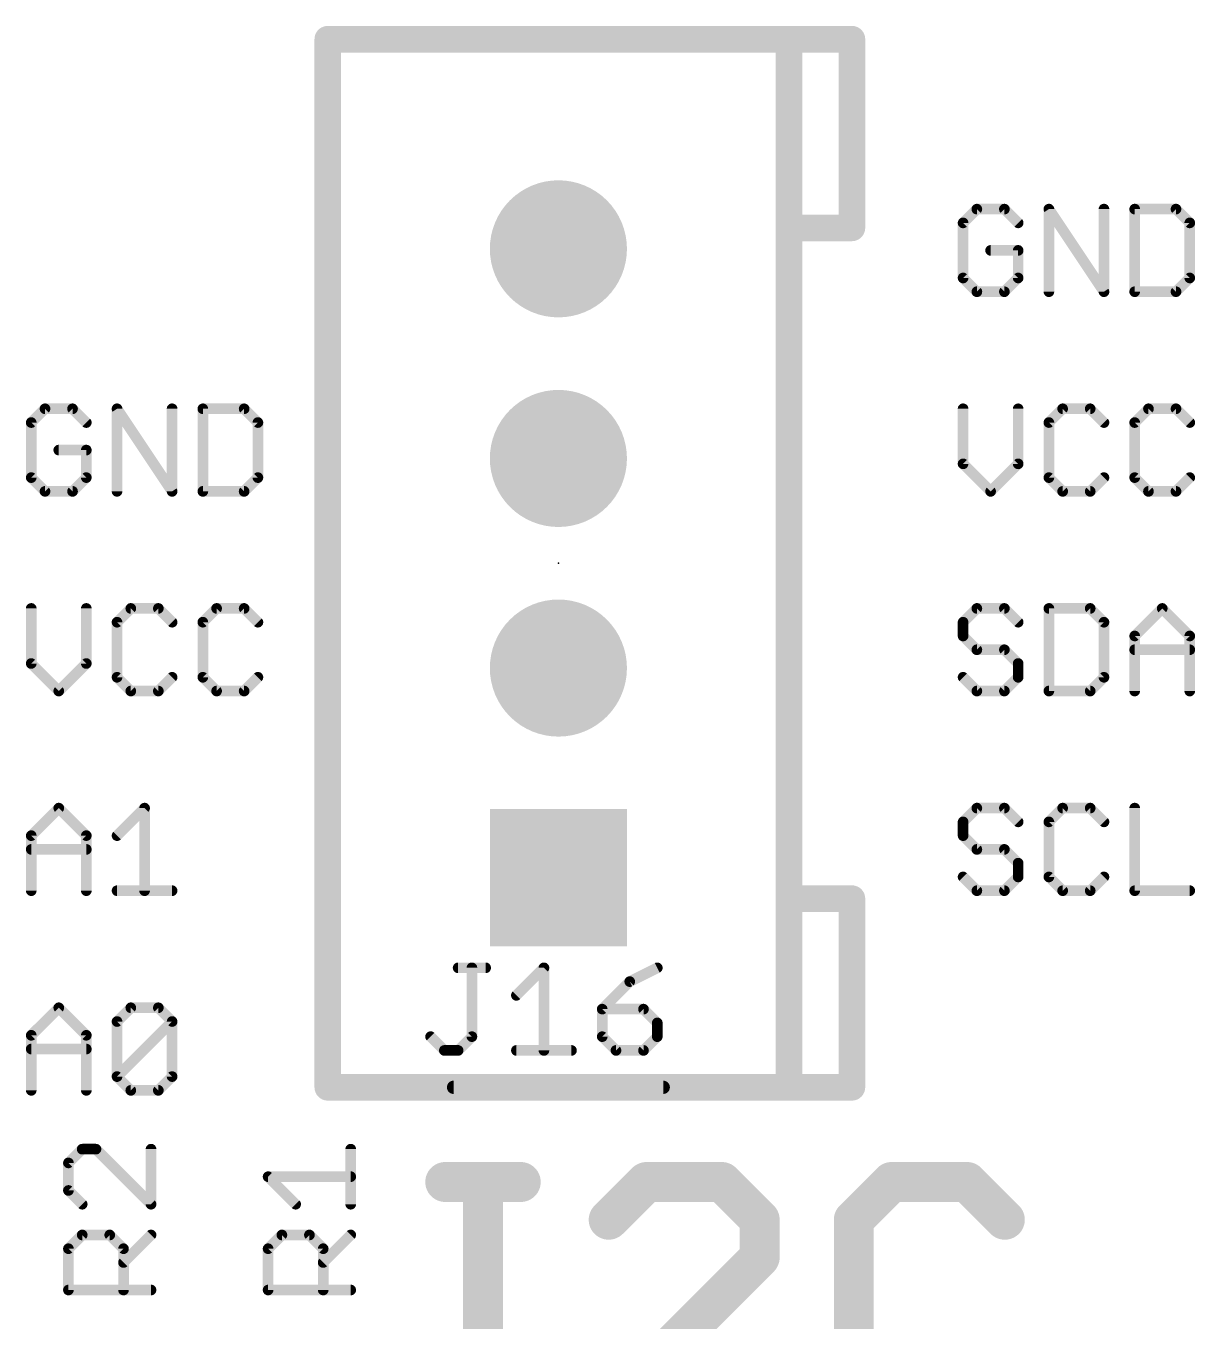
# Model space of a CAD drawing. Extents: x -6 to 140, y -6 to 118.
# Drawn here: x 13.33 to 24.49, y 8.01 to 20.37 of the extents above; entities that cross this region are included whole.
import ezdxf

# ---------------------------------------------------------------- set-up
doc = ezdxf.new("R2010")
doc.units = 0
for name, color, linetype in [('17', 94, 'CONTINUOUS'), ('21', 251, 'CONTINUOUS'), ('23', 178, 'CONTINUOUS'), ('25', 251, 'CONTINUOUS')]:
    doc.layers.add(name, color=color, linetype=linetype)

# ---------------------------------------------------------------- blocks, each defined once
blk = doc.blocks.new('SQUAREP')
blk.add_solid([(-0.5, -0.5), (0.5, -0.5), (-0.5, 0.5), (0.5, 0.5)])
blk = doc.blocks.new('ROUNDP')
at = {"const_width": 0.5}
blk.add_lwpolyline([(0, -0.25, 1), (0, 0.25, 1), (0, -0.25)], format="xyb", dxfattribs=at)

msp = doc.modelspace()

# ---------------------------------------------------------------- linework, layer by layer
at = {"layer": '21'}
for points, const_width in [([(20.615, 20.24), (16.215, 20.24)], 0.254), ([(16.215, 10.24), (16.215, 20.24)], 0.254), ([(16.915, 20.24), (19.915, 20.24)], 0.254), ([(20.615, 18.44), (20.615, 20.24)], 0.254), ([(21.215, 20.24), (20.615, 20.24)], 0.254), ([(21.215, 18.44), (21.215, 20.24)], 0.254), ([(22.4071, 18.6189), (22.2758, 18.4875)], 0.1016), ([(22.6698, 18.6189), (22.4071, 18.6189)], 0.1016), ([(22.8012, 18.4875), (22.6698, 18.6189)], 0.1016), ([(23.0944, 17.8308), (23.0944, 18.6189)], 0.1016), ([(23.0944, 18.6189), (23.6198, 17.8308)], 0.1016), ([(23.6198, 17.8308), (23.6198, 18.6189)], 0.1016), ([(23.913, 18.6189), (23.913, 17.8308)], 0.1016), ([(24.307, 18.6189), (23.913, 18.6189)], 0.1016), ([(24.4383, 18.4875), (24.307, 18.6189)], 0.1016), ([(20.615, 12.04), (20.615, 18.44)], 0.254), ([(20.615, 18.44), (21.215, 18.44)], 0.254), ([(22.2758, 18.4875), (22.2758, 17.9621)], 0.1016), ([(24.4383, 17.9621), (24.4383, 18.4875)], 0.1016), ([(22.8012, 18.2248), (22.5385, 18.2248)], 0.1016), ([(22.8012, 17.9621), (22.8012, 18.2248)], 0.1016), ([(22.2758, 17.9621), (22.4071, 17.8308)], 0.1016), ([(22.6698, 17.8308), (22.8012, 17.9621)], 0.1016), ([(24.307, 17.8308), (24.4383, 17.9621)], 0.1016), ([(22.4071, 17.8308), (22.6698, 17.8308)], 0.1016), ([(23.913, 17.8308), (24.307, 17.8308)], 0.1016), ([(13.5171, 16.7139), (13.3858, 16.5825)], 0.1016), ([(13.7798, 16.7139), (13.5171, 16.7139)], 0.1016), ([(13.9112, 16.5825), (13.7798, 16.7139)], 0.1016), ([(14.2044, 15.9258), (14.2044, 16.7139)], 0.1016), ([(14.2044, 16.7139), (14.7298, 15.9258)], 0.1016), ([(14.7298, 15.9258), (14.7298, 16.7139)], 0.1016), ([(15.023, 16.7139), (15.023, 15.9258)], 0.1016), ([(15.417, 16.7139), (15.023, 16.7139)], 0.1016), ([(15.5483, 16.5825), (15.417, 16.7139)], 0.1016), ([(22.2758, 16.7139), (22.2758, 16.1885)], 0.1016), ([(22.8012, 16.1885), (22.8012, 16.7139)], 0.1016), ([(23.2257, 16.7139), (23.0944, 16.5825)], 0.1016), ([(23.4884, 16.7139), (23.2257, 16.7139)], 0.1016), ([(23.6198, 16.5825), (23.4884, 16.7139)], 0.1016), ([(24.0443, 16.7139), (23.913, 16.5825)], 0.1016), ([(24.307, 16.7139), (24.0443, 16.7139)], 0.1016), ([(24.4383, 16.5825), (24.307, 16.7139)], 0.1016), ([(13.3858, 16.5825), (13.3858, 16.0571)], 0.1016), ([(15.5483, 16.0571), (15.5483, 16.5825)], 0.1016), ([(23.0944, 16.5825), (23.0944, 16.0571)], 0.1016), ([(23.913, 16.5825), (23.913, 16.0571)], 0.1016), ([(13.9112, 16.3198), (13.6485, 16.3198)], 0.1016), ([(13.9112, 16.0571), (13.9112, 16.3198)], 0.1016), ([(22.2758, 16.1885), (22.5385, 15.9258)], 0.1016), ([(22.5385, 15.9258), (22.8012, 16.1885)], 0.1016), ([(13.3858, 16.0571), (13.5171, 15.9258)], 0.1016), ([(13.7798, 15.9258), (13.9112, 16.0571)], 0.1016), ([(15.417, 15.9258), (15.5483, 16.0571)], 0.1016), ([(23.0944, 16.0571), (23.2257, 15.9258)], 0.1016), ([(23.4884, 15.9258), (23.6198, 16.0571)], 0.1016), ([(23.913, 16.0571), (24.0443, 15.9258)], 0.1016), ([(24.307, 15.9258), (24.4383, 16.0571)], 0.1016), ([(13.5171, 15.9258), (13.7798, 15.9258)], 0.1016), ([(15.023, 15.9258), (15.417, 15.9258)], 0.1016), ([(23.2257, 15.9258), (23.4884, 15.9258)], 0.1016), ([(24.0443, 15.9258), (24.307, 15.9258)], 0.1016), ([(13.3858, 14.8089), (13.3858, 14.2835)], 0.1016), ([(13.9112, 14.2835), (13.9112, 14.8089)], 0.1016), ([(14.3357, 14.8089), (14.2044, 14.6775)], 0.1016), ([(14.5984, 14.8089), (14.3357, 14.8089)], 0.1016), ([(14.7298, 14.6775), (14.5984, 14.8089)], 0.1016), ([(15.1543, 14.8089), (15.023, 14.6775)], 0.1016), ([(15.417, 14.8089), (15.1543, 14.8089)], 0.1016), ([(15.5483, 14.6775), (15.417, 14.8089)], 0.1016), ([(22.4071, 14.8089), (22.2758, 14.6775)], 0.1016), ([(22.6698, 14.8089), (22.4071, 14.8089)], 0.1016), ([(22.8012, 14.6775), (22.6698, 14.8089)], 0.1016), ([(23.0944, 14.8089), (23.0944, 14.0208)], 0.1016), ([(23.4884, 14.8089), (23.0944, 14.8089)], 0.1016), ([(23.6198, 14.6775), (23.4884, 14.8089)], 0.1016), ([(23.913, 14.5462), (24.1756, 14.8089)], 0.1016), ([(24.1756, 14.8089), (24.4383, 14.5462)], 0.1016), ([(14.2044, 14.6775), (14.2044, 14.1521)], 0.1016), ([(15.023, 14.6775), (15.023, 14.1521)], 0.1016), ([(22.2758, 14.6775), (22.2758, 14.5462)], 0.1016), ([(23.6198, 14.1521), (23.6198, 14.6775)], 0.1016), ([(22.2758, 14.5462), (22.4071, 14.4148)], 0.1016), ([(23.913, 14.0208), (23.913, 14.5462)], 0.1016), ([(24.4383, 14.5462), (24.4383, 14.0208)], 0.1016), ([(22.4071, 14.4148), (22.6698, 14.4148)], 0.1016), ([(22.6698, 14.4148), (22.8012, 14.2835)], 0.1016), ([(23.913, 14.4148), (24.4383, 14.4148)], 0.1016), ([(13.3858, 14.2835), (13.6485, 14.0208)], 0.1016), ([(13.6485, 14.0208), (13.9112, 14.2835)], 0.1016), ([(22.8012, 14.2835), (22.8012, 14.1521)], 0.1016), ([(14.2044, 14.1521), (14.3357, 14.0208)], 0.1016), ([(14.5984, 14.0208), (14.7298, 14.1521)], 0.1016), ([(15.023, 14.1521), (15.1543, 14.0208)], 0.1016), ([(15.417, 14.0208), (15.5483, 14.1521)], 0.1016), ([(22.4071, 14.0208), (22.2758, 14.1521)], 0.1016), ([(22.8012, 14.1521), (22.6698, 14.0208)], 0.1016), ([(23.4884, 14.0208), (23.6198, 14.1521)], 0.1016), ([(14.3357, 14.0208), (14.5984, 14.0208)], 0.1016), ([(15.1543, 14.0208), (15.417, 14.0208)], 0.1016), ([(22.6698, 14.0208), (22.4071, 14.0208)], 0.1016), ([(23.0944, 14.0208), (23.4884, 14.0208)], 0.1016), ([(13.3858, 12.6412), (13.6485, 12.9039)], 0.1016), ([(13.6485, 12.9039), (13.9112, 12.6412)], 0.1016), ([(14.2044, 12.6412), (14.4671, 12.9039)], 0.1016), ([(14.4671, 12.9039), (14.4671, 12.1158)], 0.1016), ([(22.4071, 12.9039), (22.2758, 12.7725)], 0.1016), ([(22.6698, 12.9039), (22.4071, 12.9039)], 0.1016), ([(22.8012, 12.7725), (22.6698, 12.9039)], 0.1016), ([(23.2257, 12.9039), (23.0944, 12.7725)], 0.1016), ([(23.4884, 12.9039), (23.2257, 12.9039)], 0.1016), ([(23.6198, 12.7725), (23.4884, 12.9039)], 0.1016), ([(23.913, 12.9039), (23.913, 12.1158)], 0.1016), ([(22.2758, 12.7725), (22.2758, 12.6412)], 0.1016), ([(23.0944, 12.7725), (23.0944, 12.2471)], 0.1016), ([(13.3858, 12.1158), (13.3858, 12.6412)], 0.1016), ([(13.9112, 12.6412), (13.9112, 12.1158)], 0.1016), ([(22.2758, 12.6412), (22.4071, 12.5098)], 0.1016), ([(13.3858, 12.5098), (13.9112, 12.5098)], 0.1016), ([(22.4071, 12.5098), (22.6698, 12.5098)], 0.1016), ([(22.6698, 12.5098), (22.8012, 12.3785)], 0.1016), ([(22.8012, 12.3785), (22.8012, 12.2471)], 0.1016), ([(22.4071, 12.1158), (22.2758, 12.2471)], 0.1016), ([(22.8012, 12.2471), (22.6698, 12.1158)], 0.1016), ([(23.0944, 12.2471), (23.2257, 12.1158)], 0.1016), ([(23.4884, 12.1158), (23.6198, 12.2471)], 0.1016), ([(14.2044, 12.1158), (14.7298, 12.1158)], 0.1016), ([(20.615, 10.24), (20.615, 12.04)], 0.254), ([(21.215, 12.04), (20.615, 12.04)], 0.254), ([(21.215, 10.24), (21.215, 12.04)], 0.254), ([(22.6698, 12.1158), (22.4071, 12.1158)], 0.1016), ([(23.2257, 12.1158), (23.4884, 12.1158)], 0.1016), ([(23.913, 12.1158), (24.4383, 12.1158)], 0.1016), ([(13.3858, 10.7362), (13.6485, 10.9989)], 0.1016), ([(13.6485, 10.9989), (13.9112, 10.7362)], 0.1016), ([(14.2044, 10.8675), (14.3357, 10.9989)], 0.1016), ([(14.3357, 10.9989), (14.5984, 10.9989)], 0.1016), ([(14.5984, 10.9989), (14.7298, 10.8675)], 0.1016), ([(14.2044, 10.3421), (14.2044, 10.8675)], 0.1016), ([(14.2044, 10.3421), (14.7298, 10.8675)], 0.1016), ([(14.7298, 10.8675), (14.7298, 10.3421)], 0.1016), ([(13.3858, 10.2108), (13.3858, 10.7362)], 0.1016), ([(13.9112, 10.7362), (13.9112, 10.2108)], 0.1016), ([(13.3858, 10.6048), (13.9112, 10.6048)], 0.1016), ([(14.3357, 10.2108), (14.2044, 10.3421)], 0.1016), ([(14.7298, 10.3421), (14.5984, 10.2108)], 0.1016), ([(14.5984, 10.2108), (14.3357, 10.2108)], 0.1016), ([(16.215, 10.24), (20.615, 10.24)], 0.254), ([(17.415, 10.24), (19.415, 10.24)], 0.127), ([(20.615, 10.24), (21.215, 10.24)], 0.254), ([(17.3355, 9.3363), (18.0558, 9.3363)], 0.381), ([(17.6956, 7.1755), (17.6956, 9.3363)], 0.381), ([(19.2548, 9.3363), (18.8947, 8.9762)], 0.381), ([(19.9751, 9.3363), (19.2548, 9.3363)], 0.381), ([(20.3353, 8.9762), (19.9751, 9.3363)], 0.381), ([(21.5936, 9.3363), (21.2335, 8.9762)], 0.381), ([(22.3139, 9.3363), (21.5936, 9.3363)], 0.381), ([(22.6741, 8.9762), (22.3139, 9.3363)], 0.381), ([(20.3353, 8.6161), (20.3353, 8.9762)], 0.381), ([(21.2335, 8.9762), (21.2335, 7.5356)], 0.381), ([(18.8947, 7.1755), (20.3353, 8.6161)], 0.381)]:
    msp.add_lwpolyline(points, dxfattribs=dict(at, const_width=const_width))
for points, const_width in [([(16.215, 20.3035, 1), (16.215, 20.1765)], 0.127), ([(16.2785, 20.24, 1), (16.1515, 20.24)], 0.127), ([(16.915, 20.3035, 1), (16.915, 20.1765)], 0.127), ([(19.915, 20.1765, 1), (19.915, 20.3035)], 0.127), ([(20.6785, 20.24, 1), (20.5515, 20.24)], 0.127), ([(20.615, 20.3035, 1), (20.615, 20.1765)], 0.127), ([(20.615, 20.1765, 1), (20.615, 20.3035)], 0.127), ([(21.2785, 20.24, 1), (21.1515, 20.24)], 0.127), ([(21.215, 20.1765, 1), (21.215, 20.3035)], 0.127), ([(22.4071, 18.6443, 1), (22.4071, 18.5935)], 0.0508), ([(22.4251, 18.6009, 1), (22.3892, 18.6368)], 0.0508), ([(22.6878, 18.6368, 1), (22.6519, 18.6009)], 0.0508), ([(22.6698, 18.5935, 1), (22.6698, 18.6443)], 0.0508), ([(23.1155, 18.633, 1), (23.0732, 18.6048)], 0.0508), ([(23.1198, 18.6189, 1), (23.069, 18.6189)], 0.0508), ([(23.6452, 18.6189, 1), (23.5944, 18.6189)], 0.0508), ([(23.9384, 18.6189, 1), (23.8876, 18.6189)], 0.0508), ([(23.913, 18.6443, 1), (23.913, 18.5935)], 0.0508), ([(24.325, 18.6368, 1), (24.289, 18.6009)], 0.0508), ([(24.307, 18.5935, 1), (24.307, 18.6443)], 0.0508), ([(20.6785, 18.44, 1), (20.5515, 18.44)], 0.127), ([(20.615, 18.5035, 1), (20.615, 18.3765)], 0.127), ([(21.215, 18.3765, 1), (21.215, 18.5035)], 0.127), ([(22.3012, 18.4875, 1), (22.2504, 18.4875)], 0.0508), ([(24.4637, 18.4875, 1), (24.4129, 18.4875)], 0.0508), ([(20.5515, 18.44, 1), (20.6785, 18.44)], 0.127), ([(21.1515, 18.44, 1), (21.2785, 18.44)], 0.127), ([(22.2578, 18.5055, 1), (22.2938, 18.4696)], 0.0508), ([(22.7832, 18.4696, 1), (22.8191, 18.5055)], 0.0508), ([(24.4204, 18.4696, 1), (24.4563, 18.5055)], 0.0508), ([(22.5385, 18.2502, 1), (22.5385, 18.1994)], 0.0508), ([(22.8266, 18.2248, 1), (22.7758, 18.2248)], 0.0508), ([(22.8012, 18.1994, 1), (22.8012, 18.2502)], 0.0508), ([(22.2938, 17.9801, 1), (22.2578, 17.9442)], 0.0508), ([(22.2504, 17.9621, 1), (22.3012, 17.9621)], 0.0508), ([(22.7758, 17.9621, 1), (22.8266, 17.9621)], 0.0508), ([(22.8191, 17.9442, 1), (22.7832, 17.9801)], 0.0508), ([(24.4129, 17.9621, 1), (24.4637, 17.9621)], 0.0508), ([(24.4563, 17.9442, 1), (24.4204, 17.9801)], 0.0508), ([(22.4071, 17.8562, 1), (22.4071, 17.8054)], 0.0508), ([(22.3892, 17.8128, 1), (22.4251, 17.8488)], 0.0508), ([(22.6519, 17.8488, 1), (22.6878, 17.8128)], 0.0508), ([(22.6698, 17.8054, 1), (22.6698, 17.8562)], 0.0508), ([(23.069, 17.8308, 1), (23.1198, 17.8308)], 0.0508), ([(23.5944, 17.8308, 1), (23.6452, 17.8308)], 0.0508), ([(23.5986, 17.8167, 1), (23.6409, 17.8449)], 0.0508), ([(23.913, 17.8562, 1), (23.913, 17.8054)], 0.0508), ([(23.8876, 17.8308, 1), (23.9384, 17.8308)], 0.0508), ([(24.289, 17.8488, 1), (24.325, 17.8128)], 0.0508), ([(24.307, 17.8054, 1), (24.307, 17.8562)], 0.0508), ([(13.5171, 16.7393, 1), (13.5171, 16.6885)], 0.0508), ([(13.5351, 16.6959, 1), (13.4992, 16.7318)], 0.0508), ([(13.7978, 16.7318, 1), (13.7619, 16.6959)], 0.0508), ([(13.7798, 16.6885, 1), (13.7798, 16.7393)], 0.0508), ([(14.2255, 16.728, 1), (14.1832, 16.6998)], 0.0508), ([(14.2298, 16.7139, 1), (14.179, 16.7139)], 0.0508), ([(14.7552, 16.7139, 1), (14.7044, 16.7139)], 0.0508), ([(15.0484, 16.7139, 1), (14.9976, 16.7139)], 0.0508), ([(15.023, 16.7393, 1), (15.023, 16.6885)], 0.0508), ([(15.435, 16.7318, 1), (15.399, 16.6959)], 0.0508), ([(15.417, 16.6885, 1), (15.417, 16.7393)], 0.0508), ([(22.3012, 16.7139, 1), (22.2504, 16.7139)], 0.0508), ([(22.8266, 16.7139, 1), (22.7758, 16.7139)], 0.0508), ([(23.2257, 16.7393, 1), (23.2257, 16.6885)], 0.0508), ([(23.2437, 16.6959, 1), (23.2078, 16.7318)], 0.0508), ([(23.5064, 16.7318, 1), (23.4705, 16.6959)], 0.0508), ([(23.4884, 16.6885, 1), (23.4884, 16.7393)], 0.0508), ([(24.0443, 16.7393, 1), (24.0443, 16.6885)], 0.0508), ([(24.0623, 16.6959, 1), (24.0263, 16.7318)], 0.0508), ([(24.325, 16.7318, 1), (24.289, 16.6959)], 0.0508), ([(24.307, 16.6885, 1), (24.307, 16.7393)], 0.0508), ([(13.4112, 16.5825, 1), (13.3604, 16.5825)], 0.0508), ([(13.3678, 16.6005, 1), (13.4038, 16.5646)], 0.0508), ([(13.8932, 16.5646, 1), (13.9291, 16.6005)], 0.0508), ([(15.5737, 16.5825, 1), (15.5229, 16.5825)], 0.0508), ([(15.5304, 16.5646, 1), (15.5663, 16.6005)], 0.0508), ([(23.1198, 16.5825, 1), (23.069, 16.5825)], 0.0508), ([(23.0764, 16.6005, 1), (23.1123, 16.5646)], 0.0508), ([(23.6018, 16.5646, 1), (23.6377, 16.6005)], 0.0508), ([(23.9384, 16.5825, 1), (23.8876, 16.5825)], 0.0508), ([(23.895, 16.6005, 1), (23.9309, 16.5646)], 0.0508), ([(24.4204, 16.5646, 1), (24.4563, 16.6005)], 0.0508), ([(13.6485, 16.3452, 1), (13.6485, 16.2944)], 0.0508), ([(13.9366, 16.3198, 1), (13.8858, 16.3198)], 0.0508), ([(13.9112, 16.2944, 1), (13.9112, 16.3452)], 0.0508), ([(22.2938, 16.2065, 1), (22.2578, 16.1705)], 0.0508), ([(22.2504, 16.1885, 1), (22.3012, 16.1885)], 0.0508), ([(22.7758, 16.1885, 1), (22.8266, 16.1885)], 0.0508), ([(22.8191, 16.1705, 1), (22.7832, 16.2065)], 0.0508), ([(13.4038, 16.0751, 1), (13.3678, 16.0392)], 0.0508), ([(13.3604, 16.0571, 1), (13.4112, 16.0571)], 0.0508), ([(13.8858, 16.0571, 1), (13.9366, 16.0571)], 0.0508), ([(13.9291, 16.0392, 1), (13.8932, 16.0751)], 0.0508), ([(15.5229, 16.0571, 1), (15.5737, 16.0571)], 0.0508), ([(15.5663, 16.0392, 1), (15.5304, 16.0751)], 0.0508), ([(23.1123, 16.0751, 1), (23.0764, 16.0392)], 0.0508), ([(23.069, 16.0571, 1), (23.1198, 16.0571)], 0.0508), ([(23.6377, 16.0392, 1), (23.6018, 16.0751)], 0.0508), ([(23.9309, 16.0751, 1), (23.895, 16.0392)], 0.0508), ([(23.8876, 16.0571, 1), (23.9384, 16.0571)], 0.0508), ([(24.4563, 16.0392, 1), (24.4204, 16.0751)], 0.0508), ([(13.5171, 15.9512, 1), (13.5171, 15.9004)], 0.0508), ([(13.4992, 15.9078, 1), (13.5351, 15.9438)], 0.0508), ([(13.7619, 15.9438, 1), (13.7978, 15.9078)], 0.0508), ([(13.7798, 15.9004, 1), (13.7798, 15.9512)], 0.0508), ([(14.179, 15.9258, 1), (14.2298, 15.9258)], 0.0508), ([(14.7044, 15.9258, 1), (14.7552, 15.9258)], 0.0508), ([(14.7086, 15.9117, 1), (14.7509, 15.9399)], 0.0508), ([(15.023, 15.9512, 1), (15.023, 15.9004)], 0.0508), ([(14.9976, 15.9258, 1), (15.0484, 15.9258)], 0.0508), ([(15.399, 15.9438, 1), (15.435, 15.9078)], 0.0508), ([(15.417, 15.9004, 1), (15.417, 15.9512)], 0.0508), ([(22.5205, 15.9438, 1), (22.5565, 15.9078)], 0.0508), ([(22.5205, 15.9078, 1), (22.5565, 15.9438)], 0.0508), ([(23.2257, 15.9512, 1), (23.2257, 15.9004)], 0.0508), ([(23.2078, 15.9078, 1), (23.2437, 15.9438)], 0.0508), ([(23.4705, 15.9438, 1), (23.5064, 15.9078)], 0.0508), ([(23.4884, 15.9004, 1), (23.4884, 15.9512)], 0.0508), ([(24.0443, 15.9512, 1), (24.0443, 15.9004)], 0.0508), ([(24.0263, 15.9078, 1), (24.0623, 15.9438)], 0.0508), ([(24.289, 15.9438, 1), (24.325, 15.9078)], 0.0508), ([(24.307, 15.9004, 1), (24.307, 15.9512)], 0.0508), ([(13.4112, 14.8089, 1), (13.3604, 14.8089)], 0.0508), ([(13.9366, 14.8089, 1), (13.8858, 14.8089)], 0.0508), ([(14.3357, 14.8343, 1), (14.3357, 14.7835)], 0.0508), ([(14.3537, 14.7909, 1), (14.3178, 14.8268)], 0.0508), ([(14.6164, 14.8268, 1), (14.5805, 14.7909)], 0.0508), ([(14.5984, 14.7835, 1), (14.5984, 14.8343)], 0.0508), ([(15.1543, 14.8343, 1), (15.1543, 14.7835)], 0.0508), ([(15.1723, 14.7909, 1), (15.1363, 14.8268)], 0.0508), ([(15.435, 14.8268, 1), (15.399, 14.7909)], 0.0508), ([(15.417, 14.7835, 1), (15.417, 14.8343)], 0.0508), ([(22.4071, 14.8343, 1), (22.4071, 14.7835)], 0.0508), ([(22.4251, 14.7909, 1), (22.3892, 14.8268)], 0.0508), ([(22.6878, 14.8268, 1), (22.6519, 14.7909)], 0.0508), ([(22.6698, 14.7835, 1), (22.6698, 14.8343)], 0.0508), ([(23.1198, 14.8089, 1), (23.069, 14.8089)], 0.0508), ([(23.0944, 14.8343, 1), (23.0944, 14.7835)], 0.0508), ([(23.5064, 14.8268, 1), (23.4705, 14.7909)], 0.0508), ([(23.4884, 14.7835, 1), (23.4884, 14.8343)], 0.0508), ([(24.1936, 14.8268, 1), (24.1577, 14.7909)], 0.0508), ([(24.1936, 14.7909, 1), (24.1577, 14.8268)], 0.0508), ([(14.2298, 14.6775, 1), (14.179, 14.6775)], 0.0508), ([(14.1864, 14.6955, 1), (14.2223, 14.6596)], 0.0508), ([(14.7118, 14.6596, 1), (14.7477, 14.6955)], 0.0508), ([(15.0484, 14.6775, 1), (14.9976, 14.6775)], 0.0508), ([(15.005, 14.6955, 1), (15.0409, 14.6596)], 0.0508), ([(15.5304, 14.6596, 1), (15.5663, 14.6955)], 0.0508), ([(22.3012, 14.6775, 1), (22.2504, 14.6775)], 0.0508), ([(22.2578, 14.6955, 1), (22.2938, 14.6596)], 0.0508), ([(22.7832, 14.6596, 1), (22.8191, 14.6955)], 0.0508), ([(23.6452, 14.6775, 1), (23.5944, 14.6775)], 0.0508), ([(23.6018, 14.6596, 1), (23.6377, 14.6955)], 0.0508), ([(22.2938, 14.5641, 1), (22.2578, 14.5282)], 0.0508), ([(23.9384, 14.5462, 1), (23.8876, 14.5462)], 0.0508), ([(23.895, 14.5641, 1), (23.9309, 14.5282)], 0.0508), ([(24.4637, 14.5462, 1), (24.4129, 14.5462)], 0.0508), ([(24.4204, 14.5282, 1), (24.4563, 14.5641)], 0.0508), ([(22.2504, 14.5462, 1), (22.3012, 14.5462)], 0.0508), ([(22.4071, 14.4402, 1), (22.4071, 14.3894)], 0.0508), ([(22.6878, 14.4328, 1), (22.6519, 14.3969)], 0.0508), ([(22.6698, 14.3894, 1), (22.6698, 14.4402)], 0.0508), ([(23.913, 14.4402, 1), (23.913, 14.3894)], 0.0508), ([(24.4383, 14.3894, 1), (24.4383, 14.4402)], 0.0508), ([(22.3892, 14.3969, 1), (22.4251, 14.4328)], 0.0508), ([(13.4038, 14.3015, 1), (13.3678, 14.2655)], 0.0508), ([(13.3604, 14.2835, 1), (13.4112, 14.2835)], 0.0508), ([(13.8858, 14.2835, 1), (13.9366, 14.2835)], 0.0508), ([(13.9291, 14.2655, 1), (13.8932, 14.3015)], 0.0508), ([(22.8266, 14.2835, 1), (22.7758, 14.2835)], 0.0508), ([(22.7832, 14.2655, 1), (22.8191, 14.3015)], 0.0508), ([(14.2223, 14.1701, 1), (14.1864, 14.1342)], 0.0508), ([(14.179, 14.1521, 1), (14.2298, 14.1521)], 0.0508), ([(14.7477, 14.1342, 1), (14.7118, 14.1701)], 0.0508), ([(15.0409, 14.1701, 1), (15.005, 14.1342)], 0.0508), ([(14.9976, 14.1521, 1), (15.0484, 14.1521)], 0.0508), ([(15.5663, 14.1342, 1), (15.5304, 14.1701)], 0.0508), ([(22.2938, 14.1701, 1), (22.2578, 14.1342)], 0.0508), ([(22.7758, 14.1521, 1), (22.8266, 14.1521)], 0.0508), ([(22.8191, 14.1342, 1), (22.7832, 14.1701)], 0.0508), ([(23.5944, 14.1521, 1), (23.6452, 14.1521)], 0.0508), ([(23.6377, 14.1342, 1), (23.6018, 14.1701)], 0.0508), ([(13.6305, 14.0388, 1), (13.6665, 14.0028)], 0.0508), ([(13.6305, 14.0028, 1), (13.6665, 14.0388)], 0.0508), ([(14.3357, 14.0462, 1), (14.3357, 13.9954)], 0.0508), ([(14.3178, 14.0028, 1), (14.3537, 14.0388)], 0.0508), ([(14.5805, 14.0388, 1), (14.6164, 14.0028)], 0.0508), ([(14.5984, 13.9954, 1), (14.5984, 14.0462)], 0.0508), ([(15.1543, 14.0462, 1), (15.1543, 13.9954)], 0.0508), ([(15.1363, 14.0028, 1), (15.1723, 14.0388)], 0.0508), ([(15.399, 14.0388, 1), (15.435, 14.0028)], 0.0508), ([(15.417, 13.9954, 1), (15.417, 14.0462)], 0.0508), ([(22.4071, 14.0462, 1), (22.4071, 13.9954)], 0.0508), ([(22.3892, 14.0028, 1), (22.4251, 14.0388)], 0.0508), ([(22.6519, 14.0388, 1), (22.6878, 14.0028)], 0.0508), ([(22.6698, 13.9954, 1), (22.6698, 14.0462)], 0.0508), ([(23.0944, 14.0462, 1), (23.0944, 13.9954)], 0.0508), ([(23.069, 14.0208, 1), (23.1198, 14.0208)], 0.0508), ([(23.4705, 14.0388, 1), (23.5064, 14.0028)], 0.0508), ([(23.4884, 13.9954, 1), (23.4884, 14.0462)], 0.0508), ([(23.8876, 14.0208, 1), (23.9384, 14.0208)], 0.0508), ([(24.4129, 14.0208, 1), (24.4637, 14.0208)], 0.0508), ([(13.6665, 12.9218, 1), (13.6305, 12.8859)], 0.0508), ([(13.6665, 12.8859, 1), (13.6305, 12.9218)], 0.0508), ([(14.4925, 12.9039, 1), (14.4417, 12.9039)], 0.0508), ([(14.485, 12.8859, 1), (14.4491, 12.9218)], 0.0508), ([(22.4071, 12.9293, 1), (22.4071, 12.8785)], 0.0508), ([(22.4251, 12.8859, 1), (22.3892, 12.9218)], 0.0508), ([(22.6878, 12.9218, 1), (22.6519, 12.8859)], 0.0508), ([(22.6698, 12.8785, 1), (22.6698, 12.9293)], 0.0508), ([(23.2257, 12.9293, 1), (23.2257, 12.8785)], 0.0508), ([(23.2437, 12.8859, 1), (23.2078, 12.9218)], 0.0508), ([(23.5064, 12.9218, 1), (23.4705, 12.8859)], 0.0508), ([(23.4884, 12.8785, 1), (23.4884, 12.9293)], 0.0508), ([(23.9384, 12.9039, 1), (23.8876, 12.9039)], 0.0508), ([(22.3012, 12.7725, 1), (22.2504, 12.7725)], 0.0508), ([(22.2578, 12.7905, 1), (22.2938, 12.7546)], 0.0508), ([(22.7832, 12.7546, 1), (22.8191, 12.7905)], 0.0508), ([(23.1198, 12.7725, 1), (23.069, 12.7725)], 0.0508), ([(23.0764, 12.7905, 1), (23.1123, 12.7546)], 0.0508), ([(23.6018, 12.7546, 1), (23.6377, 12.7905)], 0.0508), ([(13.4112, 12.6412, 1), (13.3604, 12.6412)], 0.0508), ([(13.3678, 12.6591, 1), (13.4038, 12.6232)], 0.0508), ([(13.9366, 12.6412, 1), (13.8858, 12.6412)], 0.0508), ([(13.8932, 12.6232, 1), (13.9291, 12.6591)], 0.0508), ([(14.1864, 12.6591, 1), (14.2223, 12.6232)], 0.0508), ([(22.2938, 12.6591, 1), (22.2578, 12.6232)], 0.0508), ([(22.2504, 12.6412, 1), (22.3012, 12.6412)], 0.0508), ([(13.3858, 12.5352, 1), (13.3858, 12.4844)], 0.0508), ([(13.9112, 12.4844, 1), (13.9112, 12.5352)], 0.0508), ([(22.4071, 12.5352, 1), (22.4071, 12.4844)], 0.0508), ([(22.3892, 12.4919, 1), (22.4251, 12.5278)], 0.0508), ([(22.6878, 12.5278, 1), (22.6519, 12.4919)], 0.0508), ([(22.6698, 12.4844, 1), (22.6698, 12.5352)], 0.0508), ([(22.8266, 12.3785, 1), (22.7758, 12.3785)], 0.0508), ([(22.7832, 12.3605, 1), (22.8191, 12.3965)], 0.0508), ([(22.2938, 12.2651, 1), (22.2578, 12.2292)], 0.0508), ([(22.7758, 12.2471, 1), (22.8266, 12.2471)], 0.0508), ([(22.8191, 12.2292, 1), (22.7832, 12.2651)], 0.0508), ([(23.1123, 12.2651, 1), (23.0764, 12.2292)], 0.0508), ([(23.069, 12.2471, 1), (23.1198, 12.2471)], 0.0508), ([(23.6377, 12.2292, 1), (23.6018, 12.2651)], 0.0508), ([(13.3604, 12.1158, 1), (13.4112, 12.1158)], 0.0508), ([(13.8858, 12.1158, 1), (13.9366, 12.1158)], 0.0508), ([(14.2044, 12.1412, 1), (14.2044, 12.0904)], 0.0508), ([(14.4417, 12.1158, 1), (14.4925, 12.1158)], 0.0508), ([(14.7298, 12.0904, 1), (14.7298, 12.1412)], 0.0508), ([(20.6785, 12.04, 1), (20.5515, 12.04)], 0.127), ([(20.615, 12.1035, 1), (20.615, 11.9765)], 0.127), ([(21.2785, 12.04, 1), (21.1515, 12.04)], 0.127), ([(21.215, 11.9765, 1), (21.215, 12.1035)], 0.127), ([(22.4071, 12.1412, 1), (22.4071, 12.0904)], 0.0508), ([(22.3892, 12.0978, 1), (22.4251, 12.1338)], 0.0508), ([(22.6519, 12.1338, 1), (22.6878, 12.0978)], 0.0508), ([(22.6698, 12.0904, 1), (22.6698, 12.1412)], 0.0508), ([(23.2257, 12.1412, 1), (23.2257, 12.0904)], 0.0508), ([(23.2078, 12.0978, 1), (23.2437, 12.1338)], 0.0508), ([(23.4705, 12.1338, 1), (23.5064, 12.0978)], 0.0508), ([(23.4884, 12.0904, 1), (23.4884, 12.1412)], 0.0508), ([(23.913, 12.1412, 1), (23.913, 12.0904)], 0.0508), ([(23.8876, 12.1158, 1), (23.9384, 12.1158)], 0.0508), ([(24.4383, 12.0904, 1), (24.4383, 12.1412)], 0.0508), ([(20.5515, 12.04, 1), (20.6785, 12.04)], 0.127), ([(13.6665, 11.0168, 1), (13.6305, 10.9809)], 0.0508), ([(13.6665, 10.9809, 1), (13.6305, 11.0168)], 0.0508), ([(14.3357, 11.0243, 1), (14.3357, 10.9735)], 0.0508), ([(14.3537, 10.9809, 1), (14.3178, 11.0168)], 0.0508), ([(14.6164, 11.0168, 1), (14.5805, 10.9809)], 0.0508), ([(14.5984, 10.9735, 1), (14.5984, 11.0243)], 0.0508), ([(14.2298, 10.8675, 1), (14.179, 10.8675)], 0.0508), ([(14.1864, 10.8855, 1), (14.2223, 10.8496)], 0.0508), ([(14.7552, 10.8675, 1), (14.7044, 10.8675)], 0.0508), ([(14.7477, 10.8496, 1), (14.7118, 10.8855)], 0.0508), ([(14.7118, 10.8496, 1), (14.7477, 10.8855)], 0.0508), ([(13.4112, 10.7362, 1), (13.3604, 10.7362)], 0.0508), ([(13.3678, 10.7541, 1), (13.4038, 10.7182)], 0.0508), ([(13.9366, 10.7362, 1), (13.8858, 10.7362)], 0.0508), ([(13.8932, 10.7182, 1), (13.9291, 10.7541)], 0.0508), ([(13.3858, 10.6302, 1), (13.3858, 10.5794)], 0.0508), ([(13.9112, 10.5794, 1), (13.9112, 10.6302)], 0.0508), ([(14.2223, 10.3601, 1), (14.1864, 10.3242)], 0.0508), ([(14.1864, 10.3601, 1), (14.2223, 10.3242)], 0.0508), ([(14.7477, 10.3242, 1), (14.7118, 10.3601)], 0.0508), ([(14.179, 10.3421, 1), (14.2298, 10.3421)], 0.0508), ([(14.3357, 10.2362, 1), (14.3357, 10.1854)], 0.0508), ([(14.5984, 10.1854, 1), (14.5984, 10.2362)], 0.0508), ([(14.7044, 10.3421, 1), (14.7552, 10.3421)], 0.0508), ([(16.215, 10.3035, 1), (16.215, 10.1765)], 0.127), ([(16.1515, 10.24, 1), (16.2785, 10.24)], 0.127), ([(17.415, 10.2718, 1), (17.415, 10.2082)], 0.0635), ([(19.415, 10.2082, 1), (19.415, 10.2718)], 0.0635), ([(20.615, 10.3035, 1), (20.615, 10.1765)], 0.127), ([(20.5515, 10.24, 1), (20.6785, 10.24)], 0.127), ([(20.615, 10.1765, 1), (20.615, 10.3035)], 0.127), ([(21.1515, 10.24, 1), (21.2785, 10.24)], 0.127), ([(21.215, 10.1765, 1), (21.215, 10.3035)], 0.127), ([(13.3604, 10.2108, 1), (13.4112, 10.2108)], 0.0508), ([(13.8858, 10.2108, 1), (13.9366, 10.2108)], 0.0508), ([(14.3178, 10.1928, 1), (14.3537, 10.2288)], 0.0508), ([(14.5805, 10.2288, 1), (14.6164, 10.1928)], 0.0508), ([(17.3355, 9.4316, 1), (17.3355, 9.2411)], 0.1905), ([(17.7909, 9.3363, 1), (17.6004, 9.3363)], 0.1905), ([(18.0558, 9.2411, 1), (18.0558, 9.4316)], 0.1905), ([(19.2548, 9.4316, 1), (19.2548, 9.2411)], 0.1905), ([(19.3222, 9.269, 1), (19.1875, 9.4037)], 0.1905), ([(20.0425, 9.4037, 1), (19.9078, 9.269)], 0.1905), ([(19.9751, 9.2411, 1), (19.9751, 9.4316)], 0.1905), ([(21.5936, 9.4316, 1), (21.5936, 9.2411)], 0.1905), ([(21.661, 9.269, 1), (21.5263, 9.4037)], 0.1905), ([(22.3813, 9.4037, 1), (22.2466, 9.269)], 0.1905), ([(22.3139, 9.2411, 1), (22.3139, 9.4316)], 0.1905), ([(20.4305, 8.9762, 1), (20.24, 8.9762)], 0.1905), ([(21.3287, 8.9762, 1), (21.1382, 8.9762)], 0.1905), ([(18.8273, 9.0436, 1), (18.962, 8.9089)], 0.1905), ([(20.2679, 8.9089, 1), (20.4026, 9.0436)], 0.1905), ([(21.1661, 9.0436, 1), (21.3008, 8.9089)], 0.1905), ([(22.6067, 8.9089, 1), (22.7414, 9.0436)], 0.1905), ([(20.4026, 8.5487, 1), (20.2679, 8.6834)], 0.1905), ([(20.24, 8.6161, 1), (20.4305, 8.6161)], 0.1905)]:
    msp.add_lwpolyline(points, format="xyb", dxfattribs=dict(at, const_width=const_width))
at = {"layer": '23'}
msp.add_point((18.415, 15.24), dxfattribs=at)
at = {"layer": '25', "const_width": 0.1016}
for points in [[(17.4585, 11.3799), (17.7212, 11.3799)], [(17.5898, 10.7231), (17.5898, 11.3799)], [(18.0144, 11.1172), (18.2771, 11.3799)], [(18.2771, 11.3799), (18.2771, 10.5918)], [(19.3583, 11.3799), (19.0956, 11.2485)], [(19.0956, 11.2485), (18.833, 10.9858)], [(18.833, 10.9858), (18.833, 10.7231)], [(19.227, 10.9858), (18.833, 10.9858)], [(19.3583, 10.8545), (19.227, 10.9858)], [(19.3583, 10.7231), (19.3583, 10.8545)], [(17.1958, 10.7231), (17.3271, 10.5918)], [(17.4585, 10.5918), (17.5898, 10.7231)], [(18.833, 10.7231), (18.9643, 10.5918)], [(19.227, 10.5918), (19.3583, 10.7231)], [(17.3271, 10.5918), (17.4585, 10.5918)], [(18.0144, 10.5918), (18.5398, 10.5918)], [(18.9643, 10.5918), (19.227, 10.5918)], [(13.8721, 9.6498), (13.7407, 9.5184)], [(14.0034, 9.6498), (13.8721, 9.6498)], [(14.5288, 9.1244), (14.0034, 9.6498)], [(14.5288, 9.6498), (14.5288, 9.1244)], [(16.4338, 9.1244), (16.4338, 9.6498)], [(13.7407, 9.5184), (13.7407, 9.2557)], [(15.9084, 9.1244), (15.6457, 9.3871)], [(15.6457, 9.3871), (16.4338, 9.3871)], [(13.7407, 9.2557), (13.8721, 9.1244)], [(13.7407, 8.6998), (13.8721, 8.8312)], [(13.8721, 8.8312), (14.1348, 8.8312)], [(14.1348, 8.8312), (14.2661, 8.6998)], [(14.2661, 8.5685), (14.5288, 8.8312)], [(15.6457, 8.6998), (15.7771, 8.8312)], [(15.7771, 8.8312), (16.0398, 8.8312)], [(16.0398, 8.8312), (16.1711, 8.6998)], [(16.1711, 8.5685), (16.4338, 8.8312)], [(13.7407, 8.3058), (13.7407, 8.6998)], [(14.2661, 8.6998), (14.2661, 8.3058)], [(15.6457, 8.3058), (15.6457, 8.6998)], [(16.1711, 8.6998), (16.1711, 8.3058)], [(14.5288, 8.3058), (13.7407, 8.3058)], [(16.4338, 8.3058), (15.6457, 8.3058)]]:
    msp.add_lwpolyline(points, dxfattribs=at)
at = {"layer": '25', "const_width": 0.0508}
for points in [[(17.4585, 11.4053, 1), (17.4585, 11.3545)], [(17.6152, 11.3799, 1), (17.5644, 11.3799)], [(17.7212, 11.3545, 1), (17.7212, 11.4053)], [(18.3025, 11.3799, 1), (18.2517, 11.3799)], [(18.295, 11.3619, 1), (18.2591, 11.3978)], [(19.3697, 11.3572, 1), (19.347, 11.4026)], [(19.0843, 11.2712, 1), (19.107, 11.2258)], [(19.1136, 11.2306, 1), (19.0777, 11.2665)], [(17.9964, 11.1351, 1), (18.0323, 11.0992)], [(18.8584, 10.9858, 1), (18.8076, 10.9858)], [(18.833, 11.0112, 1), (18.833, 10.9604)], [(18.815, 11.0038, 1), (18.8509, 10.9679)], [(19.245, 11.0038, 1), (19.209, 10.9679)], [(19.227, 10.9604, 1), (19.227, 11.0112)], [(19.3837, 10.8545, 1), (19.3329, 10.8545)], [(19.3404, 10.8365, 1), (19.3763, 10.8725)], [(17.2138, 10.7411, 1), (17.1778, 10.7052)], [(17.6078, 10.7052, 1), (17.5719, 10.7411)], [(18.8509, 10.7411, 1), (18.815, 10.7052)], [(19.3763, 10.7052, 1), (19.3404, 10.7411)], [(17.3271, 10.6172, 1), (17.3271, 10.5664)], [(17.3092, 10.5738, 1), (17.3451, 10.6098)], [(17.4405, 10.6098, 1), (17.4765, 10.5738)], [(17.4585, 10.5664, 1), (17.4585, 10.6172)], [(17.5644, 10.7231, 1), (17.6152, 10.7231)], [(18.0144, 10.6172, 1), (18.0144, 10.5664)], [(18.5398, 10.5664, 1), (18.5398, 10.6172)], [(18.8076, 10.7231, 1), (18.8584, 10.7231)], [(18.9643, 10.6172, 1), (18.9643, 10.5664)], [(18.9463, 10.5738, 1), (18.9823, 10.6098)], [(19.209, 10.6098, 1), (19.245, 10.5738)], [(19.227, 10.5664, 1), (19.227, 10.6172)], [(19.3329, 10.7231, 1), (19.3837, 10.7231)], [(18.2517, 10.5918, 1), (18.3025, 10.5918)], [(13.8721, 9.6752, 1), (13.8721, 9.6244)], [(13.89, 9.6318, 1), (13.8541, 9.6677)], [(14.0214, 9.6677, 1), (13.9855, 9.6318)], [(14.0034, 9.6244, 1), (14.0034, 9.6752)], [(14.5542, 9.6498, 1), (14.5034, 9.6498)], [(16.4592, 9.6498, 1), (16.4084, 9.6498)], [(13.7661, 9.5184, 1), (13.7153, 9.5184)], [(13.7228, 9.5364, 1), (13.7587, 9.5005)], [(15.6457, 9.4125, 1), (15.6457, 9.3617)], [(15.6637, 9.405, 1), (15.6278, 9.3691)], [(16.4338, 9.3617, 1), (16.4338, 9.4125)], [(13.7153, 9.2557, 1), (13.7661, 9.2557)], [(13.7587, 9.2737, 1), (13.7228, 9.2378)], [(13.8541, 9.1064, 1), (13.89, 9.1423)], [(14.5034, 9.1244, 1), (14.5542, 9.1244)], [(14.5108, 9.1064, 1), (14.5468, 9.1423)], [(15.8905, 9.1064, 1), (15.9264, 9.1423)], [(16.4084, 9.1244, 1), (16.4592, 9.1244)], [(13.8721, 8.8566, 1), (13.8721, 8.8058)], [(13.89, 8.8132, 1), (13.8541, 8.8491)], [(14.1527, 8.8491, 1), (14.1168, 8.8132)], [(14.1348, 8.8058, 1), (14.1348, 8.8566)], [(14.5468, 8.8132, 1), (14.5108, 8.8491)], [(15.7771, 8.8566, 1), (15.7771, 8.8058)], [(15.795, 8.8132, 1), (15.7591, 8.8491)], [(16.0577, 8.8491, 1), (16.0218, 8.8132)], [(16.0398, 8.8058, 1), (16.0398, 8.8566)], [(16.4518, 8.8132, 1), (16.4158, 8.8491)], [(13.7661, 8.6998, 1), (13.7153, 8.6998)], [(13.7228, 8.7178, 1), (13.7587, 8.6819)], [(14.2915, 8.6998, 1), (14.2407, 8.6998)], [(14.2481, 8.6819, 1), (14.2841, 8.7178)], [(15.6711, 8.6998, 1), (15.6203, 8.6998)], [(15.6278, 8.7178, 1), (15.6637, 8.6819)], [(16.1965, 8.6998, 1), (16.1457, 8.6998)], [(16.1531, 8.6819, 1), (16.1891, 8.7178)], [(14.2481, 8.5865, 1), (14.2841, 8.5505)], [(16.1531, 8.5865, 1), (16.1891, 8.5505)], [(13.7407, 8.3312, 1), (13.7407, 8.2804)], [(13.7153, 8.3058, 1), (13.7661, 8.3058)], [(14.2407, 8.3058, 1), (14.2915, 8.3058)], [(14.5288, 8.2804, 1), (14.5288, 8.3312)], [(15.6457, 8.3312, 1), (15.6457, 8.2804)], [(15.6203, 8.3058, 1), (15.6711, 8.3058)], [(16.1457, 8.3058, 1), (16.1965, 8.3058)], [(16.4338, 8.2804, 1), (16.4338, 8.3312)]]:
    msp.add_lwpolyline(points, format="xyb", dxfattribs=at)

# ---------------------------------------------------------------- block references
at = {"layer": '17', "xscale": 1.308, "yscale": 1.308, "rotation": 90}
for name, p in [('ROUNDP', (18.415, 18.24)), ('ROUNDP', (18.415, 18.24)), ('ROUNDP', (18.415, 16.24)), ('ROUNDP', (18.415, 16.24)), ('ROUNDP', (18.415, 14.24)), ('ROUNDP', (18.415, 14.24)), ('SQUAREP', (18.415, 12.24)), ('SQUAREP', (18.415, 12.24))]:
    msp.add_blockref(name, p, dxfattribs=at)

doc.saveas('drawing.dxf')
